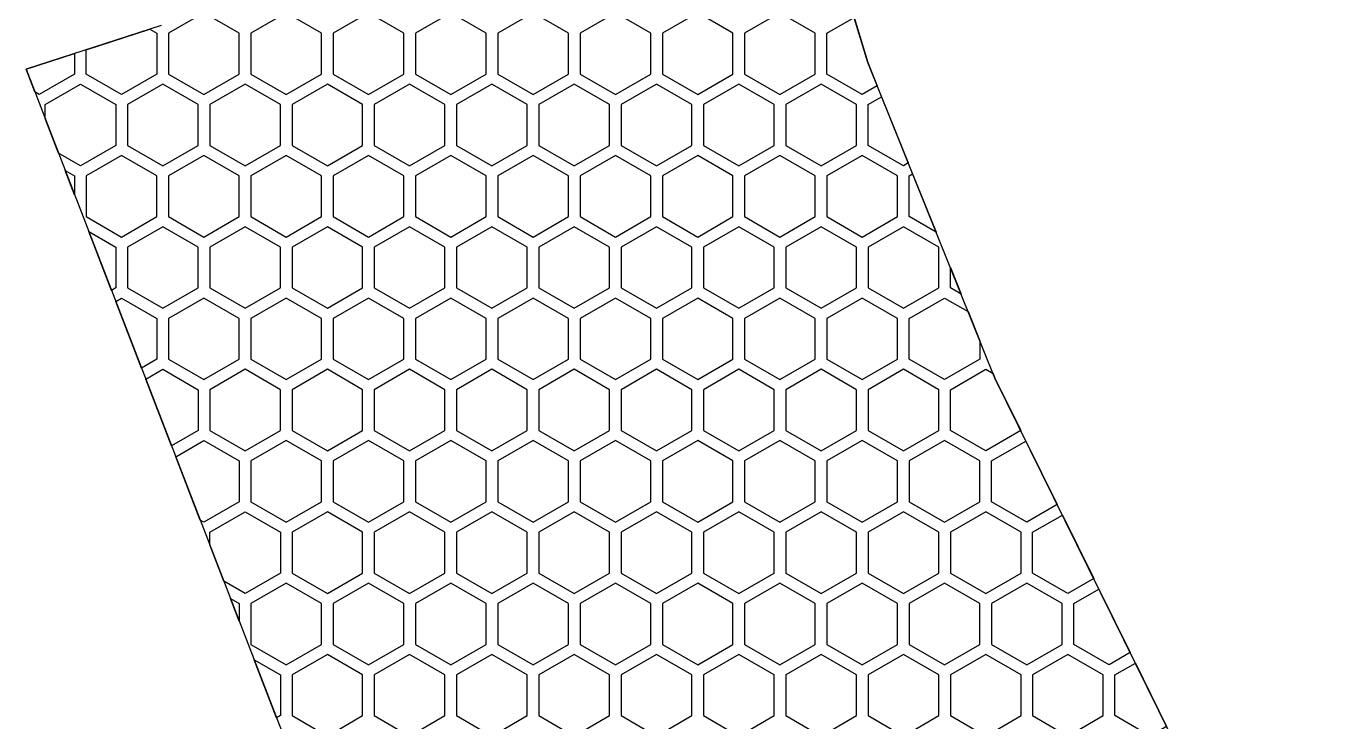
# Model space of a CAD drawing. Header units: millimetres. Extents: x -38 to 90, y -11 to 80.
# Drawn here: x 31.6 to 87.8, y 17.6 to 47.5 of the extents above; entities that cross this region are included whole.
import ezdxf

# ---------------------------------------------------------------- set-up
doc = ezdxf.new("R2010")
doc.units = ezdxf.units.MM
for name, color, linetype in [('outline_2', 3, 'Continuous'), ('pattern_0120', 2, 'Continuous'), ('pattern_0121', 2, 'Continuous'), ('pattern_0122', 2, 'Continuous'), ('pattern_0123', 2, 'Continuous'), ('pattern_0124', 2, 'Continuous'), ('pattern_0125', 2, 'Continuous'), ('pattern_0126', 2, 'Continuous'), ('pattern_0127', 2, 'Continuous'), ('pattern_0128', 2, 'Continuous'), ('pattern_0129', 2, 'Continuous'), ('pattern_0130', 2, 'Continuous'), ('pattern_0131', 2, 'Continuous'), ('pattern_0132', 2, 'Continuous'), ('pattern_0133', 2, 'Continuous'), ('pattern_0134', 2, 'Continuous'), ('pattern_0135', 2, 'Continuous'), ('pattern_0136', 2, 'Continuous'), ('pattern_0137', 2, 'Continuous'), ('pattern_0138', 2, 'Continuous'), ('pattern_0139', 2, 'Continuous'), ('pattern_0140', 2, 'Continuous'), ('pattern_0141', 2, 'Continuous'), ('pattern_0142', 2, 'Continuous'), ('pattern_0143', 2, 'Continuous'), ('pattern_0144', 2, 'Continuous'), ('pattern_0145', 2, 'Continuous'), ('pattern_0146', 2, 'Continuous'), ('pattern_0147', 2, 'Continuous'), ('pattern_0148', 2, 'Continuous'), ('pattern_0149', 2, 'Continuous'), ('pattern_0150', 2, 'Continuous'), ('pattern_0151', 2, 'Continuous'), ('pattern_0152', 2, 'Continuous'), ('pattern_0153', 2, 'Continuous'), ('pattern_0154', 2, 'Continuous'), ('pattern_0155', 2, 'Continuous'), ('pattern_0156', 2, 'Continuous'), ('pattern_0157', 2, 'Continuous'), ('pattern_0158', 2, 'Continuous'), ('pattern_0159', 2, 'Continuous'), ('pattern_0160', 2, 'Continuous'), ('pattern_0161', 2, 'Continuous'), ('pattern_0162', 2, 'Continuous'), ('pattern_0163', 2, 'Continuous'), ('pattern_0164', 2, 'Continuous'), ('pattern_0165', 2, 'Continuous'), ('pattern_0166', 2, 'Continuous'), ('pattern_0167', 2, 'Continuous'), ('pattern_0168', 2, 'Continuous'), ('pattern_0169', 2, 'Continuous'), ('pattern_0170', 2, 'Continuous'), ('pattern_0171', 2, 'Continuous'), ('pattern_0172', 2, 'Continuous'), ('pattern_0173', 2, 'Continuous'), ('pattern_0174', 2, 'Continuous'), ('pattern_0175', 2, 'Continuous'), ('pattern_0176', 2, 'Continuous'), ('pattern_0177', 2, 'Continuous'), ('pattern_0178', 2, 'Continuous'), ('pattern_0179', 2, 'Continuous'), ('pattern_0180', 2, 'Continuous'), ('pattern_0181', 2, 'Continuous'), ('pattern_0182', 2, 'Continuous'), ('pattern_0183', 2, 'Continuous'), ('pattern_0184', 2, 'Continuous'), ('pattern_0185', 2, 'Continuous'), ('pattern_0186', 2, 'Continuous'), ('pattern_0187', 2, 'Continuous'), ('pattern_0188', 2, 'Continuous'), ('pattern_0189', 2, 'Continuous'), ('pattern_0190', 2, 'Continuous'), ('pattern_0191', 2, 'Continuous'), ('pattern_0192', 2, 'Continuous'), ('pattern_0193', 2, 'Continuous'), ('pattern_0194', 2, 'Continuous'), ('pattern_0195', 2, 'Continuous'), ('pattern_0196', 2, 'Continuous'), ('pattern_0197', 2, 'Continuous'), ('pattern_0198', 2, 'Continuous'), ('pattern_0199', 2, 'Continuous'), ('pattern_0200', 2, 'Continuous'), ('pattern_0201', 2, 'Continuous'), ('pattern_0202', 2, 'Continuous'), ('pattern_0203', 2, 'Continuous'), ('pattern_0204', 2, 'Continuous'), ('pattern_0205', 2, 'Continuous'), ('pattern_0206', 2, 'Continuous'), ('pattern_0207', 2, 'Continuous'), ('pattern_0208', 2, 'Continuous'), ('pattern_0209', 2, 'Continuous'), ('pattern_0210', 2, 'Continuous'), ('pattern_0211', 2, 'Continuous'), ('pattern_0212', 2, 'Continuous'), ('pattern_0213', 2, 'Continuous'), ('pattern_0214', 2, 'Continuous'), ('pattern_0215', 2, 'Continuous'), ('pattern_0216', 2, 'Continuous'), ('pattern_0217', 2, 'Continuous'), ('pattern_0218', 2, 'Continuous'), ('pattern_0219', 2, 'Continuous'), ('pattern_0220', 2, 'Continuous'), ('pattern_0221', 2, 'Continuous'), ('pattern_0222', 2, 'Continuous'), ('pattern_0223', 2, 'Continuous'), ('pattern_0224', 2, 'Continuous'), ('pattern_0225', 2, 'Continuous'), ('pattern_0226', 2, 'Continuous'), ('pattern_0227', 2, 'Continuous'), ('pattern_0228', 2, 'Continuous'), ('pattern_0229', 2, 'Continuous'), ('pattern_0230', 2, 'Continuous'), ('pattern_0231', 2, 'Continuous'), ('pattern_0232', 2, 'Continuous'), ('pattern_0233', 2, 'Continuous')]:
    doc.layers.add(name, color=color, linetype=linetype)

msp = doc.modelspace()

# ---------------------------------------------------------------- linework, layer by layer
at = {"layer": 'outline_2'}
for points in [[(87.781, 2.786), (73.194, 32.377), (67.738, 45.915), (65.573, 53.029)], [(37.424, 47.499), (31.627, 45.625), (52.737, -9.036)]]:
    msp.add_lwpolyline(points, dxfattribs=at)
at = {"layer": 'pattern_0120'}
msp.add_lwpolyline([(41.41, 20.294), (42.535, 19.645), (42.535, 17.895), (42.373, 17.801)], close=True, dxfattribs=at)
at = {"layer": 'pattern_0121'}
msp.add_lwpolyline([(46.066, 19.645), (44.551, 20.52), (43.035, 19.645), (43.035, 17.895), (44.551, 17.02), (46.066, 17.895)], close=True, dxfattribs=at)
at = {"layer": 'pattern_0122'}
msp.add_lwpolyline([(49.597, 19.645), (48.082, 20.52), (46.566, 19.645), (46.566, 17.895), (48.082, 17.02), (49.597, 17.895)], close=True, dxfattribs=at)
at = {"layer": 'pattern_0123'}
msp.add_lwpolyline([(53.129, 19.645), (51.613, 20.52), (50.097, 19.645), (50.097, 17.895), (51.613, 17.02), (53.129, 17.895)], close=True, dxfattribs=at)
at = {"layer": 'pattern_0124'}
msp.add_lwpolyline([(56.66, 19.645), (55.144, 20.52), (53.629, 19.645), (53.629, 17.895), (55.144, 17.02), (56.66, 17.895)], close=True, dxfattribs=at)
at = {"layer": 'pattern_0125'}
msp.add_lwpolyline([(60.191, 19.645), (58.675, 20.52), (57.16, 19.645), (57.16, 17.895), (58.675, 17.02), (60.191, 17.895)], close=True, dxfattribs=at)
at = {"layer": 'pattern_0126'}
msp.add_lwpolyline([(63.722, 19.645), (62.206, 20.52), (60.691, 19.645), (60.691, 17.895), (62.206, 17.02), (63.722, 17.895)], close=True, dxfattribs=at)
at = {"layer": 'pattern_0127'}
msp.add_lwpolyline([(67.253, 19.645), (65.737, 20.52), (64.222, 19.645), (64.222, 17.895), (65.737, 17.02), (67.253, 17.895)], close=True, dxfattribs=at)
at = {"layer": 'pattern_0128'}
msp.add_lwpolyline([(70.784, 19.645), (69.268, 20.52), (67.753, 19.645), (67.753, 17.895), (69.268, 17.02), (70.784, 17.895)], close=True, dxfattribs=at)
at = {"layer": 'pattern_0129'}
msp.add_lwpolyline([(74.315, 19.645), (72.8, 20.52), (71.284, 19.645), (71.284, 17.895), (72.8, 17.02), (74.315, 17.895)], close=True, dxfattribs=at)
at = {"layer": 'pattern_0130'}
msp.add_lwpolyline([(77.846, 19.645), (76.331, 20.52), (74.815, 19.645), (74.815, 17.895), (76.331, 17.02), (77.846, 17.895)], close=True, dxfattribs=at)
at = {"layer": 'pattern_0131'}
msp.add_lwpolyline([(80.564, 17.425), (79.862, 17.02), (78.346, 17.895), (78.346, 19.645), (79.221, 20.15)], close=True, dxfattribs=at)
at = {"layer": 'pattern_0132'}
msp.add_lwpolyline([(40.396, 22.918), (40.77, 22.703), (40.77, 21.951)], close=True, dxfattribs=at)
at = {"layer": 'pattern_0133'}
msp.add_lwpolyline([(44.301, 22.703), (42.785, 23.578), (41.27, 22.703), (41.27, 20.953), (42.785, 20.078), (44.301, 20.953)], close=True, dxfattribs=at)
at = {"layer": 'pattern_0134'}
msp.add_lwpolyline([(47.832, 22.703), (46.316, 23.578), (44.801, 22.703), (44.801, 20.953), (46.316, 20.078), (47.832, 20.953)], close=True, dxfattribs=at)
at = {"layer": 'pattern_0135'}
msp.add_lwpolyline([(51.363, 22.703), (49.847, 23.578), (48.332, 22.703), (48.332, 20.953), (49.847, 20.078), (51.363, 20.953)], close=True, dxfattribs=at)
at = {"layer": 'pattern_0136'}
msp.add_lwpolyline([(54.894, 22.703), (53.379, 23.578), (51.863, 22.703), (51.863, 20.953), (53.379, 20.078), (54.894, 20.953)], close=True, dxfattribs=at)
at = {"layer": 'pattern_0137'}
msp.add_lwpolyline([(58.425, 22.703), (56.91, 23.578), (55.394, 22.703), (55.394, 20.953), (56.91, 20.078), (58.425, 20.953)], close=True, dxfattribs=at)
at = {"layer": 'pattern_0138'}
msp.add_lwpolyline([(61.956, 22.703), (60.441, 23.578), (58.925, 22.703), (58.925, 20.953), (60.441, 20.078), (61.956, 20.953)], close=True, dxfattribs=at)
at = {"layer": 'pattern_0139'}
msp.add_lwpolyline([(65.487, 22.703), (63.972, 23.578), (62.456, 22.703), (62.456, 20.953), (63.972, 20.078), (65.487, 20.953)], close=True, dxfattribs=at)
at = {"layer": 'pattern_0140'}
msp.add_lwpolyline([(69.018, 22.703), (67.503, 23.578), (65.987, 22.703), (65.987, 20.953), (67.503, 20.078), (69.018, 20.953)], close=True, dxfattribs=at)
at = {"layer": 'pattern_0141'}
msp.add_lwpolyline([(72.55, 22.703), (71.034, 23.578), (69.518, 22.703), (69.518, 20.953), (71.034, 20.078), (72.55, 20.953)], close=True, dxfattribs=at)
at = {"layer": 'pattern_0142'}
msp.add_lwpolyline([(76.081, 22.703), (74.565, 23.578), (73.05, 22.703), (73.05, 20.953), (74.565, 20.078), (76.081, 20.953)], close=True, dxfattribs=at)
at = {"layer": 'pattern_0143'}
msp.add_lwpolyline([(79, 20.599), (78.096, 20.078), (76.581, 20.953), (76.581, 22.703), (77.657, 23.324)], close=True, dxfattribs=at)
at = {"layer": 'pattern_0144'}
msp.add_lwpolyline([(39.504, 25.229), (39.504, 25.761), (41.02, 26.636), (42.535, 25.761), (42.535, 24.011), (41.02, 23.136), (40.109, 23.661)], close=True, dxfattribs=at)
at = {"layer": 'pattern_0145'}
msp.add_lwpolyline([(46.066, 25.761), (44.551, 26.636), (43.035, 25.761), (43.035, 24.011), (44.551, 23.136), (46.066, 24.011)], close=True, dxfattribs=at)
at = {"layer": 'pattern_0146'}
msp.add_lwpolyline([(49.597, 25.761), (48.082, 26.636), (46.566, 25.761), (46.566, 24.011), (48.082, 23.136), (49.597, 24.011)], close=True, dxfattribs=at)
at = {"layer": 'pattern_0147'}
msp.add_lwpolyline([(53.129, 25.761), (51.613, 26.636), (50.097, 25.761), (50.097, 24.011), (51.613, 23.136), (53.129, 24.011)], close=True, dxfattribs=at)
at = {"layer": 'pattern_0148'}
msp.add_lwpolyline([(56.66, 25.761), (55.144, 26.636), (53.629, 25.761), (53.629, 24.011), (55.144, 23.136), (56.66, 24.011)], close=True, dxfattribs=at)
at = {"layer": 'pattern_0149'}
msp.add_lwpolyline([(60.191, 25.761), (58.675, 26.636), (57.16, 25.761), (57.16, 24.011), (58.675, 23.136), (60.191, 24.011)], close=True, dxfattribs=at)
at = {"layer": 'pattern_0150'}
msp.add_lwpolyline([(63.722, 25.761), (62.206, 26.636), (60.691, 25.761), (60.691, 24.011), (62.206, 23.136), (63.722, 24.011)], close=True, dxfattribs=at)
at = {"layer": 'pattern_0151'}
msp.add_lwpolyline([(67.253, 25.761), (65.737, 26.636), (64.222, 25.761), (64.222, 24.011), (65.737, 23.136), (67.253, 24.011)], close=True, dxfattribs=at)
at = {"layer": 'pattern_0152'}
msp.add_lwpolyline([(70.784, 25.761), (69.268, 26.636), (67.753, 25.761), (67.753, 24.011), (69.268, 23.136), (70.784, 24.011)], close=True, dxfattribs=at)
at = {"layer": 'pattern_0153'}
msp.add_lwpolyline([(74.315, 25.761), (72.8, 26.636), (71.284, 25.761), (71.284, 24.011), (72.8, 23.136), (74.315, 24.011)], close=True, dxfattribs=at)
at = {"layer": 'pattern_0154'}
msp.add_lwpolyline([(77.435, 23.773), (76.331, 23.136), (74.815, 24.011), (74.815, 25.761), (76.092, 26.498)], close=True, dxfattribs=at)
at = {"layer": 'pattern_0155'}
msp.add_lwpolyline([(38.049, 28.998), (39.254, 29.694), (40.77, 28.819), (40.77, 27.069), (39.254, 26.194), (39.096, 26.285)], close=True, dxfattribs=at)
at = {"layer": 'pattern_0156'}
msp.add_lwpolyline([(44.301, 28.819), (42.785, 29.694), (41.27, 28.819), (41.27, 27.069), (42.785, 26.194), (44.301, 27.069)], close=True, dxfattribs=at)
at = {"layer": 'pattern_0157'}
msp.add_lwpolyline([(47.832, 28.819), (46.316, 29.694), (44.801, 28.819), (44.801, 27.069), (46.316, 26.194), (47.832, 27.069)], close=True, dxfattribs=at)
at = {"layer": 'pattern_0158'}
msp.add_lwpolyline([(51.363, 28.819), (49.847, 29.694), (48.332, 28.819), (48.332, 27.069), (49.847, 26.194), (51.363, 27.069)], close=True, dxfattribs=at)
at = {"layer": 'pattern_0159'}
msp.add_lwpolyline([(54.894, 28.819), (53.379, 29.694), (51.863, 28.819), (51.863, 27.069), (53.379, 26.194), (54.894, 27.069)], close=True, dxfattribs=at)
at = {"layer": 'pattern_0160'}
msp.add_lwpolyline([(58.425, 28.819), (56.91, 29.694), (55.394, 28.819), (55.394, 27.069), (56.91, 26.194), (58.425, 27.069)], close=True, dxfattribs=at)
at = {"layer": 'pattern_0161'}
msp.add_lwpolyline([(61.956, 28.819), (60.441, 29.694), (58.925, 28.819), (58.925, 27.069), (60.441, 26.194), (61.956, 27.069)], close=True, dxfattribs=at)
at = {"layer": 'pattern_0162'}
msp.add_lwpolyline([(65.487, 28.819), (63.972, 29.694), (62.456, 28.819), (62.456, 27.069), (63.972, 26.194), (65.487, 27.069)], close=True, dxfattribs=at)
at = {"layer": 'pattern_0163'}
msp.add_lwpolyline([(69.018, 28.819), (67.503, 29.694), (65.987, 28.819), (65.987, 27.069), (67.503, 26.194), (69.018, 27.069)], close=True, dxfattribs=at)
at = {"layer": 'pattern_0164'}
msp.add_lwpolyline([(72.55, 28.819), (71.034, 29.694), (69.518, 28.819), (69.518, 27.069), (71.034, 26.194), (72.55, 27.069)], close=True, dxfattribs=at)
at = {"layer": 'pattern_0165'}
msp.add_lwpolyline([(75.87, 26.947), (74.565, 26.194), (73.05, 27.069), (73.05, 28.819), (74.527, 29.672)], close=True, dxfattribs=at)
at = {"layer": 'pattern_0166'}
msp.add_lwpolyline([(36.761, 32.332), (37.489, 32.752), (39.004, 31.877), (39.004, 30.127), (37.866, 29.47)], close=True, dxfattribs=at)
at = {"layer": 'pattern_0167'}
msp.add_lwpolyline([(42.535, 31.877), (41.02, 32.752), (39.504, 31.877), (39.504, 30.127), (41.02, 29.252), (42.535, 30.127)], close=True, dxfattribs=at)
at = {"layer": 'pattern_0168'}
msp.add_lwpolyline([(46.066, 31.877), (44.551, 32.752), (43.035, 31.877), (43.035, 30.127), (44.551, 29.252), (46.066, 30.127)], close=True, dxfattribs=at)
at = {"layer": 'pattern_0169'}
msp.add_lwpolyline([(49.597, 31.877), (48.082, 32.752), (46.566, 31.877), (46.566, 30.127), (48.082, 29.252), (49.597, 30.127)], close=True, dxfattribs=at)
at = {"layer": 'pattern_0170'}
msp.add_lwpolyline([(53.129, 31.877), (51.613, 32.752), (50.097, 31.877), (50.097, 30.127), (51.613, 29.252), (53.129, 30.127)], close=True, dxfattribs=at)
at = {"layer": 'pattern_0171'}
msp.add_lwpolyline([(56.66, 31.877), (55.144, 32.752), (53.629, 31.877), (53.629, 30.127), (55.144, 29.252), (56.66, 30.127)], close=True, dxfattribs=at)
at = {"layer": 'pattern_0172'}
msp.add_lwpolyline([(60.191, 31.877), (58.675, 32.752), (57.16, 31.877), (57.16, 30.127), (58.675, 29.252), (60.191, 30.127)], close=True, dxfattribs=at)
at = {"layer": 'pattern_0173'}
msp.add_lwpolyline([(63.722, 31.877), (62.206, 32.752), (60.691, 31.877), (60.691, 30.127), (62.206, 29.252), (63.722, 30.127)], close=True, dxfattribs=at)
at = {"layer": 'pattern_0174'}
msp.add_lwpolyline([(67.253, 31.877), (65.737, 32.752), (64.222, 31.877), (64.222, 30.127), (65.737, 29.252), (67.253, 30.127)], close=True, dxfattribs=at)
at = {"layer": 'pattern_0175'}
msp.add_lwpolyline([(70.784, 31.877), (69.268, 32.752), (67.753, 31.877), (67.753, 30.127), (69.268, 29.252), (70.784, 30.127)], close=True, dxfattribs=at)
at = {"layer": 'pattern_0176'}
msp.add_lwpolyline([(73.194, 32.377), (74.306, 30.121), (72.8, 29.252), (71.284, 30.127), (71.284, 31.877), (72.8, 32.752), (73.116, 32.569)], close=True, dxfattribs=at)
at = {"layer": 'pattern_0177'}
msp.add_lwpolyline([(35.474, 35.666), (35.723, 35.81), (37.239, 34.935), (37.239, 33.185), (36.579, 32.804)], close=True, dxfattribs=at)
at = {"layer": 'pattern_0178'}
msp.add_lwpolyline([(40.77, 34.935), (39.254, 35.81), (37.739, 34.935), (37.739, 33.185), (39.254, 32.31), (40.77, 33.185)], close=True, dxfattribs=at)
at = {"layer": 'pattern_0179'}
msp.add_lwpolyline([(44.301, 34.935), (42.785, 35.81), (41.27, 34.935), (41.27, 33.185), (42.785, 32.31), (44.301, 33.185)], close=True, dxfattribs=at)
at = {"layer": 'pattern_0180'}
msp.add_lwpolyline([(47.832, 34.935), (46.316, 35.81), (44.801, 34.935), (44.801, 33.185), (46.316, 32.31), (47.832, 33.185)], close=True, dxfattribs=at)
at = {"layer": 'pattern_0181'}
msp.add_lwpolyline([(51.363, 34.935), (49.847, 35.81), (48.332, 34.935), (48.332, 33.185), (49.847, 32.31), (51.363, 33.185)], close=True, dxfattribs=at)
at = {"layer": 'pattern_0182'}
msp.add_lwpolyline([(54.894, 34.935), (53.379, 35.81), (51.863, 34.935), (51.863, 33.185), (53.379, 32.31), (54.894, 33.185)], close=True, dxfattribs=at)
at = {"layer": 'pattern_0183'}
msp.add_lwpolyline([(58.425, 34.935), (56.91, 35.81), (55.394, 34.935), (55.394, 33.185), (56.91, 32.31), (58.425, 33.185)], close=True, dxfattribs=at)
at = {"layer": 'pattern_0184'}
msp.add_lwpolyline([(61.956, 34.935), (60.441, 35.81), (58.925, 34.935), (58.925, 33.185), (60.441, 32.31), (61.956, 33.185)], close=True, dxfattribs=at)
at = {"layer": 'pattern_0185'}
msp.add_lwpolyline([(65.487, 34.935), (63.972, 35.81), (62.456, 34.935), (62.456, 33.185), (63.972, 32.31), (65.487, 33.185)], close=True, dxfattribs=at)
at = {"layer": 'pattern_0186'}
msp.add_lwpolyline([(69.018, 34.935), (67.503, 35.81), (65.987, 34.935), (65.987, 33.185), (67.503, 32.31), (69.018, 33.185)], close=True, dxfattribs=at)
at = {"layer": 'pattern_0187'}
msp.add_lwpolyline([(72.55, 33.975), (72.55, 33.185), (71.034, 32.31), (69.518, 33.185), (69.518, 34.935), (71.034, 35.81), (72.046, 35.225)], close=True, dxfattribs=at)
at = {"layer": 'pattern_0188'}
msp.add_lwpolyline([(34.317, 38.66), (35.473, 37.993), (35.473, 36.243), (35.291, 36.138)], close=True, dxfattribs=at)
at = {"layer": 'pattern_0189'}
msp.add_lwpolyline([(39.004, 37.993), (37.489, 38.868), (35.973, 37.993), (35.973, 36.243), (37.489, 35.368), (39.004, 36.243)], close=True, dxfattribs=at)
at = {"layer": 'pattern_0190'}
msp.add_lwpolyline([(42.535, 37.993), (41.02, 38.868), (39.504, 37.993), (39.504, 36.243), (41.02, 35.368), (42.535, 36.243)], close=True, dxfattribs=at)
at = {"layer": 'pattern_0191'}
msp.add_lwpolyline([(46.066, 37.993), (44.551, 38.868), (43.035, 37.993), (43.035, 36.243), (44.551, 35.368), (46.066, 36.243)], close=True, dxfattribs=at)
at = {"layer": 'pattern_0192'}
msp.add_lwpolyline([(49.597, 37.993), (48.082, 38.868), (46.566, 37.993), (46.566, 36.243), (48.082, 35.368), (49.597, 36.243)], close=True, dxfattribs=at)
at = {"layer": 'pattern_0193'}
msp.add_lwpolyline([(53.129, 37.993), (51.613, 38.868), (50.097, 37.993), (50.097, 36.243), (51.613, 35.368), (53.129, 36.243)], close=True, dxfattribs=at)
at = {"layer": 'pattern_0194'}
msp.add_lwpolyline([(56.66, 37.993), (55.144, 38.868), (53.629, 37.993), (53.629, 36.243), (55.144, 35.368), (56.66, 36.243)], close=True, dxfattribs=at)
at = {"layer": 'pattern_0195'}
msp.add_lwpolyline([(60.191, 37.993), (58.675, 38.868), (57.16, 37.993), (57.16, 36.243), (58.675, 35.368), (60.191, 36.243)], close=True, dxfattribs=at)
at = {"layer": 'pattern_0196'}
msp.add_lwpolyline([(63.722, 37.993), (62.206, 38.868), (60.691, 37.993), (60.691, 36.243), (62.206, 35.368), (63.722, 36.243)], close=True, dxfattribs=at)
at = {"layer": 'pattern_0197'}
msp.add_lwpolyline([(67.253, 37.993), (65.737, 38.868), (64.222, 37.993), (64.222, 36.243), (65.737, 35.368), (67.253, 36.243)], close=True, dxfattribs=at)
at = {"layer": 'pattern_0198'}
msp.add_lwpolyline([(70.784, 37.993), (69.268, 38.868), (67.753, 37.993), (67.753, 36.243), (69.268, 35.368), (70.784, 36.243)], close=True, dxfattribs=at)
at = {"layer": 'pattern_0199'}
msp.add_lwpolyline([(71.743, 35.978), (71.284, 36.243), (71.284, 37.116)], close=True, dxfattribs=at)
at = {"layer": 'pattern_0200'}
msp.add_lwpolyline([(33.304, 41.284), (33.708, 41.051), (33.708, 40.239)], close=True, dxfattribs=at)
at = {"layer": 'pattern_0201'}
msp.add_lwpolyline([(37.239, 41.051), (35.723, 41.926), (34.208, 41.051), (34.208, 39.301), (35.723, 38.426), (37.239, 39.301)], close=True, dxfattribs=at)
at = {"layer": 'pattern_0202'}
msp.add_lwpolyline([(40.77, 41.051), (39.254, 41.926), (37.739, 41.051), (37.739, 39.301), (39.254, 38.426), (40.77, 39.301)], close=True, dxfattribs=at)
at = {"layer": 'pattern_0203'}
msp.add_lwpolyline([(44.301, 41.051), (42.785, 41.926), (41.27, 41.051), (41.27, 39.301), (42.785, 38.426), (44.301, 39.301)], close=True, dxfattribs=at)
at = {"layer": 'pattern_0204'}
msp.add_lwpolyline([(47.832, 41.051), (46.316, 41.926), (44.801, 41.051), (44.801, 39.301), (46.316, 38.426), (47.832, 39.301)], close=True, dxfattribs=at)
at = {"layer": 'pattern_0205'}
msp.add_lwpolyline([(51.363, 41.051), (49.847, 41.926), (48.332, 41.051), (48.332, 39.301), (49.847, 38.426), (51.363, 39.301)], close=True, dxfattribs=at)
at = {"layer": 'pattern_0206'}
msp.add_lwpolyline([(54.894, 41.051), (53.379, 41.926), (51.863, 41.051), (51.863, 39.301), (53.379, 38.426), (54.894, 39.301)], close=True, dxfattribs=at)
at = {"layer": 'pattern_0207'}
msp.add_lwpolyline([(58.425, 41.051), (56.91, 41.926), (55.394, 41.051), (55.394, 39.301), (56.91, 38.426), (58.425, 39.301)], close=True, dxfattribs=at)
at = {"layer": 'pattern_0208'}
msp.add_lwpolyline([(61.956, 41.051), (60.441, 41.926), (58.925, 41.051), (58.925, 39.301), (60.441, 38.426), (61.956, 39.301)], close=True, dxfattribs=at)
at = {"layer": 'pattern_0209'}
msp.add_lwpolyline([(65.487, 41.051), (63.972, 41.926), (62.456, 41.051), (62.456, 39.301), (63.972, 38.426), (65.487, 39.301)], close=True, dxfattribs=at)
at = {"layer": 'pattern_0210'}
msp.add_lwpolyline([(69.018, 41.051), (67.503, 41.926), (65.987, 41.051), (65.987, 39.301), (67.503, 38.426), (69.018, 39.301)], close=True, dxfattribs=at)
at = {"layer": 'pattern_0211'}
msp.add_lwpolyline([(70.672, 38.635), (69.518, 39.301), (69.518, 41.051), (69.665, 41.135)], close=True, dxfattribs=at)
at = {"layer": 'pattern_0212'}
msp.add_lwpolyline([(32.442, 43.516), (32.442, 44.109), (33.958, 44.984), (35.473, 44.109), (35.473, 42.359), (33.958, 41.484), (33.017, 42.027)], close=True, dxfattribs=at)
at = {"layer": 'pattern_0213'}
msp.add_lwpolyline([(39.004, 44.109), (37.489, 44.984), (35.973, 44.109), (35.973, 42.359), (37.489, 41.484), (39.004, 42.359)], close=True, dxfattribs=at)
at = {"layer": 'pattern_0214'}
msp.add_lwpolyline([(42.535, 44.109), (41.02, 44.984), (39.504, 44.109), (39.504, 42.359), (41.02, 41.484), (42.535, 42.359)], close=True, dxfattribs=at)
at = {"layer": 'pattern_0215'}
msp.add_lwpolyline([(46.066, 44.109), (44.551, 44.984), (43.035, 44.109), (43.035, 42.359), (44.551, 41.484), (46.066, 42.359)], close=True, dxfattribs=at)
at = {"layer": 'pattern_0216'}
msp.add_lwpolyline([(49.597, 44.109), (48.082, 44.984), (46.566, 44.109), (46.566, 42.359), (48.082, 41.484), (49.597, 42.359)], close=True, dxfattribs=at)
at = {"layer": 'pattern_0217'}
msp.add_lwpolyline([(53.129, 44.109), (51.613, 44.984), (50.097, 44.109), (50.097, 42.359), (51.613, 41.484), (53.129, 42.359)], close=True, dxfattribs=at)
at = {"layer": 'pattern_0218'}
msp.add_lwpolyline([(56.66, 44.109), (55.144, 44.984), (53.629, 44.109), (53.629, 42.359), (55.144, 41.484), (56.66, 42.359)], close=True, dxfattribs=at)
at = {"layer": 'pattern_0219'}
msp.add_lwpolyline([(60.191, 44.109), (58.675, 44.984), (57.16, 44.109), (57.16, 42.359), (58.675, 41.484), (60.191, 42.359)], close=True, dxfattribs=at)
at = {"layer": 'pattern_0220'}
msp.add_lwpolyline([(63.722, 44.109), (62.206, 44.984), (60.691, 44.109), (60.691, 42.359), (62.206, 41.484), (63.722, 42.359)], close=True, dxfattribs=at)
at = {"layer": 'pattern_0221'}
msp.add_lwpolyline([(67.253, 44.109), (65.737, 44.984), (64.222, 44.109), (64.222, 42.359), (65.737, 41.484), (67.253, 42.359)], close=True, dxfattribs=at)
at = {"layer": 'pattern_0222'}
msp.add_lwpolyline([(69.476, 41.603), (69.268, 41.484), (67.753, 42.359), (67.753, 44.109), (68.332, 44.443)], close=True, dxfattribs=at)
at = {"layer": 'pattern_0223'}
msp.add_lwpolyline([(31.627, 45.625), (33.708, 46.297), (33.708, 45.417), (32.192, 44.542), (32.004, 44.65)], close=True, dxfattribs=at)
at = {"layer": 'pattern_0224'}
msp.add_lwpolyline([(36.936, 47.341), (37.239, 47.167), (37.239, 45.417), (35.723, 44.542), (34.208, 45.417), (34.208, 46.459)], close=True, dxfattribs=at)
at = {"layer": 'pattern_0225'}
msp.add_lwpolyline([(40.77, 47.167), (39.254, 48.042), (37.739, 47.167), (37.739, 45.417), (39.254, 44.542), (40.77, 45.417)], close=True, dxfattribs=at)
at = {"layer": 'pattern_0226'}
msp.add_lwpolyline([(44.301, 47.167), (42.785, 48.042), (41.27, 47.167), (41.27, 45.417), (42.785, 44.542), (44.301, 45.417)], close=True, dxfattribs=at)
at = {"layer": 'pattern_0227'}
msp.add_lwpolyline([(47.832, 47.167), (46.316, 48.042), (44.801, 47.167), (44.801, 45.417), (46.316, 44.542), (47.832, 45.417)], close=True, dxfattribs=at)
at = {"layer": 'pattern_0228'}
msp.add_lwpolyline([(51.363, 47.167), (49.847, 48.042), (48.332, 47.167), (48.332, 45.417), (49.847, 44.542), (51.363, 45.417)], close=True, dxfattribs=at)
at = {"layer": 'pattern_0229'}
msp.add_lwpolyline([(54.894, 47.167), (53.379, 48.042), (51.863, 47.167), (51.863, 45.417), (53.379, 44.542), (54.894, 45.417)], close=True, dxfattribs=at)
at = {"layer": 'pattern_0230'}
msp.add_lwpolyline([(58.425, 47.167), (56.91, 48.042), (55.394, 47.167), (55.394, 45.417), (56.91, 44.542), (58.425, 45.417)], close=True, dxfattribs=at)
at = {"layer": 'pattern_0231'}
msp.add_lwpolyline([(61.956, 47.167), (60.441, 48.042), (58.925, 47.167), (58.925, 45.417), (60.441, 44.542), (61.956, 45.417)], close=True, dxfattribs=at)
at = {"layer": 'pattern_0232'}
msp.add_lwpolyline([(65.487, 47.167), (63.972, 48.042), (62.456, 47.167), (62.456, 45.417), (63.972, 44.542), (65.487, 45.417)], close=True, dxfattribs=at)
at = {"layer": 'pattern_0233'}
msp.add_lwpolyline([(67.738, 45.915), (68.143, 44.911), (67.503, 44.542), (65.987, 45.417), (65.987, 47.167), (67.153, 47.839)], close=True, dxfattribs=at)

doc.saveas('drawing.dxf')
